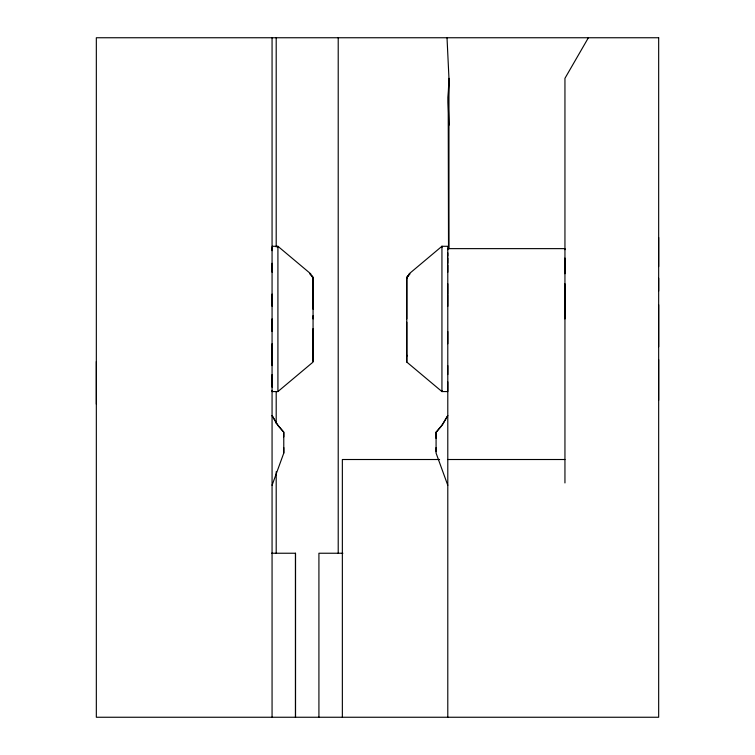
<?xml version="1.0" encoding="UTF-8"?>
<svg xmlns="http://www.w3.org/2000/svg" width="755" height="755" viewBox="0 0 755 755"><rect width="100%" height="100%" fill="white"/><g stroke="black" fill="none" stroke-linecap="round" stroke-linejoin="round"><path stroke-width="1.13" d="M96.329 404.151L96.329 361.532M272.064 390.458L272.064 391.562L277.916 391.562L313.061 362.07L313.061 315.656M272.064 387.183L272.064 374.565M272.064 365.609L272.064 343.761M272.064 331.539L272.064 318.921M272.064 306.313L272.064 294.082M272.064 272.234L272.064 263.278M272.064 250.669L272.064 247.385M277.916 391.562L277.916 246.29L272.064 246.29M272.064 485.286L283.776 453.094L283.776 447.573M283.776 436.909L283.776 432.181L277.019 424.14L272.064 415.561L278.359 426.028L283.776 432.181L283.776 453.094M295.488 553.236L295.488 717.25L295.488 553.236L271.517 553.236M313.061 328.623L313.061 361.409M313.061 318.921L313.061 277.311L310.022 273.933L310.852 273.933L277.916 246.29L277.916 247.385M447.791 381.832L447.791 391.562L441.939 391.562L406.785 362.07L406.785 322.187M406.785 318.921L406.785 277.311L409.833 273.933L409.002 273.933L441.939 246.29L447.791 246.29L447.791 256.02M436.079 447.573L436.079 453.094L447.791 485.286M436.079 438.419L436.079 432.181L442.826 424.14L447.791 415.561L441.496 426.028L436.079 432.417M441.939 390.458L441.939 391.562L441.939 246.29L441.939 247.385M447.791 374.565L447.791 365.609M447.791 343.761L447.791 331.539M447.791 294.884L447.791 717.25M447.791 294.082L447.791 265.071M447.791 263.278L447.791 252.868M447.791 249.697L447.791 248.631L564.948 248.631L564.948 249.697M564.948 318.921L564.948 283.776M564.948 273.735L564.948 258.05M658.671 359.635L658.671 400.348M658.671 346.772L658.671 304.784M658.671 291.071L658.671 278.208M658.671 266.581L658.671 237.504M406.785 278.378L408.238 275.641M588.381 37.75L564.948 78.331L564.948 482.936M409.814 273.933L406.785 277.311L406.785 362.07M439.589 459.512L342.355 459.512L342.355 717.25M447.791 459.512L564.948 459.512M342.893 553.236L318.921 553.236L318.921 717.25M310.041 273.933L313.061 277.311L313.061 309.22M311.607 275.641L312.579 277.462M447.017 37.75L448.961 78.331L448.961 248.801M448.961 125.198L448.055 97.404L448.961 78.331L448.215 102.274L448.517 248.47M406.785 355.133L406.785 356.266M447.791 258.05L447.791 272.234M447.791 283.776L447.791 306.313M436.079 432.181L436.079 451.641M338.212 37.75L338.212 553.236M276.198 37.75L276.198 246.998M276.198 391.732L276.198 423.508M276.198 471.752L276.198 553.236M272.064 37.75L272.064 717.25M658.671 37.75L96.329 37.75L96.329 717.25L658.671 717.25L658.671 37.75"/></g></svg>
